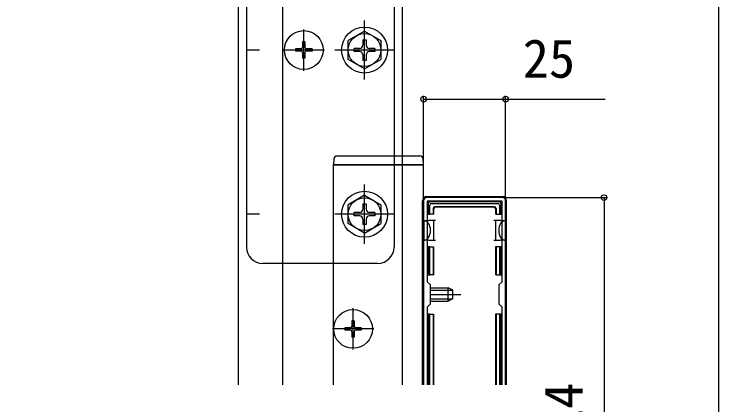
# Model space of a CAD drawing. Units: millimetres, scale not verified. Extents: x -700 to 700, y -1044 to 1038.
# Drawn here: x 485.2 to 700, y 518.2 to 637.2 of the extents above; entities that cross this region are included whole.
import ezdxf
from ezdxf.enums import TextEntityAlignment as Align

# ---------------------------------------------------------------- set-up
doc = ezdxf.new("R2010")
doc.units = ezdxf.units.MM
doc.header["$LTSCALE"] = 6
for name, color, linetype in [('0-2_YKK_11', 7, 'Continuous'), ('0-4_YKK_12', 2, 'Continuous'), ('0-5_YKK_13', 4, 'Continuous'), ('0-6_YKK_D', 6, 'Continuous'), ('0-7_YKK_ZWAK', 7, 'Continuous')]:
    doc.layers.add(name, color=color, linetype=linetype)
doc.styles.add('ＭＳ ゴシック', font='')
doc.styles.get('ＭＳ ゴシック').set_extended_font_data('MS Gothic')

msp = doc.modelspace()

# ---------------------------------------------------------------- linework, layer by layer
at = {"layer": '0-2_YKK_11'}
for p, q in [((610, 580.353), (610, 524.353)), ((634, 581.353), (611, 581.353)), ((635, 524.353), (635, 580.353))]:
    msp.add_line(p, q, dxfattribs=at)
msp.add_lwpolyline([(633.9, 524.353), (633.9, 547.953), (633, 548.853), (633, 554.853), (633.9, 555.753), (633.9, 580.253), (611.1, 580.253), (611.1, 555.753), (612, 554.853), (612, 548.853), (611.1, 547.953), (611.1, 524.353)], dxfattribs=at)
for centre, start, end in [((611, 580.353), 90, 180), ((634, 580.353), 0.00002, 90)]:
    msp.add_arc(centre, 1, start, end, dxfattribs=at)
at = {"layer": '0-4_YKK_12'}
for p, q in [((567, 733.303), (567, 524.353)), ((553.5, 646.303), (553.5, 524.353)), ((610, 591.353), (582.5, 591.353)), ((582.5, 524.353), (582.5, 591.353)), ((610, 524.353), (610, 591.353))]:
    msp.add_line(p, q, dxfattribs=at)
msp.add_lwpolyline([(574.75, 646.303), (603.5, 646.303), (603.5, 594.053), (603.5, 524.353)], dxfattribs=at)
at = {"layer": '0-5_YKK_13'}
for p, q in [((556, 651.303), (556, 566.303)), ((592, 617.303), (592, 635.303)), ((573.5, 620.003), (573.5, 632.603)), ((592, 632.053), (587, 629.166)), ((592, 632.053), (597, 629.166)), ((591.5, 629.453), (591.5, 627.803)), ((591.5, 629.453), (592.5, 629.453)), ((592.5, 629.453), (592.5, 627.803)), ((573.85, 628.803), (573.15, 628.803)), ((573.15, 628.803), (573.15, 627.153)), ((573.85, 628.803), (573.85, 627.153)), ((587, 623.44), (587, 629.166)), ((597, 629.166), (597, 623.44)), ((560, 626.303), (556, 626.303)), ((579.8, 626.303), (567.2, 626.303)), ((571, 626.653), (571, 625.953)), ((572.65, 626.653), (571, 626.653)), ((572.65, 625.953), (571, 625.953)), ((573.15, 625.453), (573.15, 623.803)), ((573.85, 625.453), (573.85, 623.803)), ((576, 626.653), (574.35, 626.653)), ((576, 625.953), (574.35, 625.953)), ((576, 626.653), (576, 625.953)), ((601, 626.303), (583, 626.303)), ((590.5, 626.803), (588.85, 626.803)), ((588.85, 625.803), (588.85, 626.803)), ((590.5, 625.803), (588.85, 625.803)), ((595.15, 626.803), (593.5, 626.803)), ((595.15, 625.803), (593.5, 625.803)), ((595.15, 626.803), (595.15, 625.803)), ((601, 626.303), (597, 626.303)), ((573.85, 623.803), (573.15, 623.803)), ((592, 620.553), (587, 623.44)), ((591.5, 624.803), (591.5, 623.153)), ((592.5, 623.153), (591.5, 623.153)), ((592, 620.553), (597, 623.44)), ((592.5, 624.803), (592.5, 623.153)), ((582.608, 593.114), (582.5, 591.353)), ((583.606, 594.053), (608.894, 594.053)), ((610, 591.353), (609.892, 593.114)), ((582.5, 591.353), (610, 591.353)), ((592, 567.303), (592, 585.303)), ((592, 582.053), (587, 579.166)), ((592, 582.053), (597, 579.166)), ((609.7, 524.353), (609.7, 580.355)), ((610.998, 581.653), (634.002, 581.653)), ((633.1, 580.053), (611.9, 580.053)), ((635.3, 524.353), (635.3, 580.355)), ((587, 573.44), (587, 579.166)), ((591.5, 579.453), (591.5, 577.803)), ((591.5, 579.453), (592.5, 579.453)), ((592.5, 579.453), (592.5, 577.803)), ((597, 579.166), (597, 573.44)), ((611.4, 579.553), (611.4, 576.353)), ((611.9, 576.353), (611.9, 579.06)), ((612.393, 579.553), (632.607, 579.553)), ((612.9, 578.053), (612.9, 576.353)), ((613.048, 577.904), (613.048, 576.353)), ((631.6, 578.553), (613.4, 578.553)), ((631.452, 578.404), (613.548, 578.404)), ((631.952, 577.904), (631.952, 576.353)), ((633.1, 579.06), (633.1, 576.353)), ((560, 576.303), (556, 576.303)), ((601, 576.303), (583, 576.303)), ((590.5, 576.803), (588.85, 576.803)), ((588.85, 575.803), (588.85, 576.803)), ((590.5, 575.803), (588.85, 575.803)), ((595.15, 576.803), (593.5, 576.803)), ((595.15, 575.803), (593.5, 575.803)), ((595.15, 576.803), (595.15, 575.803)), ((601, 576.303), (597, 576.303)), ((611.4, 576.353), (611.9, 576.353)), ((612.9, 576.353), (611.9, 576.353)), ((612.9, 576.353), (613.048, 576.353)), ((632.1, 576.353), (631.952, 576.353)), ((591.5, 574.803), (591.5, 573.153)), ((592.5, 574.803), (592.5, 573.153)), ((610.1, 574.353), (611.6, 574.353)), ((610.1, 574.353), (610.1, 568.353)), ((613.6, 574.353), (613.1, 574.353)), ((631.9, 574.353), (631.4, 574.353)), ((633.4, 574.353), (634.9, 574.353)), ((634.9, 574.353), (634.9, 568.353)), ((592, 570.553), (587, 573.44)), ((592.5, 573.153), (591.5, 573.153)), ((592, 570.553), (597, 573.44)), ((611.6, 568.353), (610.1, 568.353)), ((613.1, 568.353), (613.6, 568.353)), ((631.4, 568.353), (631.9, 568.353)), ((634.9, 568.353), (633.4, 568.353)), ((567, 565.303), (567, 561.303)), ((611.9, 566.353), (612.9, 566.353)), ((612.9, 566.353), (613.048, 566.353)), ((613.048, 566.353), (613.048, 557.853)), ((632.1, 566.353), (632.1, 557.853)), ((633.1, 566.353), (632.1, 566.353)), ((633.1, 566.353), (633.1, 557.853)), ((596, 561.303), (561, 561.303)), ((612.9, 557.853), (611.9, 557.853)), ((632.1, 557.853), (631.952, 557.853)), ((632.1, 557.853), (633.1, 557.853)), ((633.1, 557.853), (633.6, 557.853)), ((612, 553.853), (617.5, 553.853)), ((612, 553.199), (618.809, 553.199)), ((618.9, 553.153), (617.5, 553.853)), ((618.9, 550.553), (618.9, 553.153)), ((612, 551.853), (621.4, 551.853)), ((612, 550.507), (618.809, 550.507)), ((618.9, 550.553), (617.5, 549.853)), ((588.5, 535.053), (588.5, 547.653)), ((611.4, 545.853), (611.4, 524.353)), ((611.9, 545.853), (611.4, 545.853)), ((611.9, 545.853), (612.9, 545.853)), ((611.9, 524.353), (611.9, 545.853)), ((612.9, 545.853), (612.9, 524.353)), ((612.9, 545.853), (613.048, 545.853)), ((613.048, 545.853), (613.048, 524.353)), ((632.1, 545.853), (632.1, 524.353)), ((633.1, 545.853), (632.1, 545.853)), ((633.1, 545.853), (633.1, 524.353)), ((633.6, 545.853), (633.1, 545.853)), ((633.6, 524.353), (633.6, 545.853)), ((588.85, 543.853), (588.15, 543.853)), ((588.15, 543.853), (588.15, 542.203)), ((588.85, 543.853), (588.85, 542.203)), ((594.8, 541.353), (582.2, 541.353)), ((586, 541.703), (586, 541.003)), ((587.65, 541.703), (586, 541.703)), ((591, 541.703), (589.35, 541.703)), ((591, 541.703), (591, 541.003)), ((587.65, 541.003), (586, 541.003)), ((588.15, 540.503), (588.15, 538.853)), ((588.85, 540.503), (588.85, 538.853)), ((591, 541.003), (589.35, 541.003)), ((588.85, 538.853), (588.15, 538.853))]:
    msp.add_line(p, q, dxfattribs=at)
for points in [[(601, 651.303), (601, 651.286), (601, 566.303)], [(632.1, 578.053), (632.1, 576.353), (633.1, 576.353)], [(633.1, 576.353), (633.6, 576.353), (633.6, 579.553)], [(613.1, 571.353), (613.1, 574.353), (611.6, 574.353)], [(633.4, 574.353), (631.9, 574.353), (631.9, 571.353)], [(611.6, 568.353), (613.1, 568.353), (613.1, 571.353)], [(631.9, 571.353), (631.9, 568.353), (633.4, 568.353)], [(612.9, 566.353), (612.9, 557.853), (613.048, 557.853)], [(632.1, 566.353), (631.952, 566.353), (631.952, 557.853)], [(633.6, 557.853), (633.6, 566.353), (633.1, 566.353)], [(612, 549.853), (617.5, 549.853), (617.5, 553.853)], [(632.1, 545.853), (631.952, 545.853), (631.952, 524.353)]]:
    msp.add_lwpolyline(points, dxfattribs=at)
msp.add_lwpolyline([(611.9, 557.853), (611.9, 566.353), (611.4, 566.353), (611.4, 557.853)], close=True, dxfattribs=at)
for centre, radius in [((573.5, 626.303), 5.9), ((592, 626.303), 7), ((592, 626.303), 5), ((592, 576.303), 7), ((592, 576.303), 5), ((588.5, 541.353), 5.9)]:
    msp.add_circle(centre, radius, dxfattribs=at)
for centre, radius, start, end in [((590.5, 627.803), 1, 270, 0), ((593.5, 627.803), 1, 180, 270), ((572.65, 627.153), 0.5, 270, 0), ((572.65, 625.453), 0.5, 0, 90), ((574.35, 627.153), 0.5, 180, 270), ((574.35, 625.453), 0.5, 90, 180), ((590.5, 624.803), 1, 0, 90), ((593.5, 624.803), 1, 90, 180), ((583.606, 593.053), 1, 90, 176.5), ((608.894, 593.053), 1, 3.5, 90), ((611.9, 579.553), 0.5, 90.77436, 179.22564), ((611.9, 579.553), 0.5, 90, 90.77436), ((633.1, 579.553), 0.5, 89.22564, 90), ((633.1, 579.553), 0.5, 0.77436, 89.22564), ((590.5, 577.803), 1, 270, 0), ((593.5, 577.803), 1, 180, 270), ((611.9, 579.553), 0.5, 179.22564, 180), ((633.1, 579.553), 0.5, 0, 0.77436), ((590.5, 574.803), 1, 0, 90), ((593.5, 574.803), 1, 90, 180), ((611.4, 577.353), 0.3, 90, 270), ((633.6, 577.353), 0.3, 270, 90), ((561, 566.303), 5, 180, 270), ((596, 566.303), 5, 270, 0), ((611.4, 565.353), 0.3, 90, 270), ((633.6, 565.353), 0.3, 270, 90), ((611.4, 544.853), 0.3, 90, 270), ((633.6, 544.853), 0.3, 270, 90), ((587.65, 542.203), 0.5, 270, 0), ((589.35, 542.203), 0.5, 180, 270), ((587.65, 540.503), 0.5, 0, 90), ((589.35, 540.503), 0.5, 90, 180)]:
    msp.add_arc(centre, radius, start, end, dxfattribs=at)
for centre, major_axis, ratio, start_param, end_param in [((611.002, 580.35), (-0.923, 0.923), 0.99628, 5.4996506, 7.06672), ((633.998, 580.35), (0.923, 0.923), 0.99628, 5.4996506, 7.06672), ((612.407, 579.046), (-0.363, 0.363), 0.973329, 5.5113023, 7.0550683), ((613.4, 578.053), (-0.354, 0.354), 0.999924, 5.4978252, 7.0685454), ((613.548, 577.904), (-0.354, 0.354), 0.999924, 5.4978252, 7.0685454), ((631.452, 577.904), (0.354, 0.354), 0.999924, 5.4978252, 7.0685454), ((631.6, 578.053), (0.354, 0.354), 0.999924, 5.4978252, 7.0685454), ((632.593, 579.046), (-0.363, -0.363), 0.973329, 2.3697096, 3.9134757), ((610.1, 571.353), (0, 3), 0.666667, 4.712389, 6.2831853), ((634.9, 571.353), (0, 3), 0.666667, 0, 1.5707963), ((610.1, 571.353), (0, 3), 0.666667, 3.1415927, 4.712389), ((634.9, 571.353), (0, 3), 0.666667, 1.5707963, 3.1415927)]:
    msp.add_ellipse(centre, major_axis=major_axis, ratio=ratio, start_param=start_param, end_param=end_param, dxfattribs=at)
at = {"layer": '0-6_YKK_D'}
for p, q in [((610, 581.353), (610, 612.353)), ((635, 581.353), (635, 612.353)), ((635, 581.353), (666, 581.353)), ((665, 581.353), (665, 457.353))]:
    msp.add_line(p, q, dxfattribs=at)
msp.add_lwpolyline([(610, 611.353), (635, 611.353), (665.309, 611.353)], dxfattribs=at)
for centre in [(610, 611.353), (635, 611.353), (665, 581.353)]:
    msp.add_circle(centre, 0.85, dxfattribs=at)
at = {"layer": '0-7_YKK_ZWAK'}
msp.add_lwpolyline([(-700, -1043.7), (700, -1043.7), (700, 996.3)], dxfattribs=at)

# ---------------------------------------------------------------- texts
at = {"layer": '0-6_YKK_D', "style": 'ＭＳ ゴシック'}
msp.add_text('25', height=11.73, dxfattribs=at).set_placement((640.218, 614.353), align=Align.BOTTOM_LEFT)
msp.add_text('124', height=11.73, rotation=90, dxfattribs=at).set_placement((662, 501.035), align=Align.BOTTOM_LEFT)

doc.saveas('drawing.dxf')
